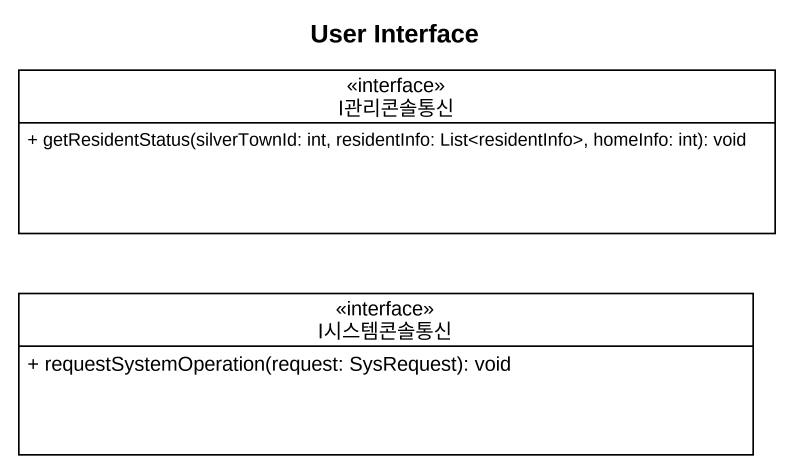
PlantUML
@startuml
title User Interface
hide circle
hide empty members
skinparam classAttributeIconSize 0
interface I관리콘솔통신 {
  + getResidentStatus(silverTownId: int, residentInfo: List<residentInfo>, homeInfo: int): void
}
interface I시스템콘솔통신 {
  + requestSystemOperation(request: SysRequest): void
}
@enduml
